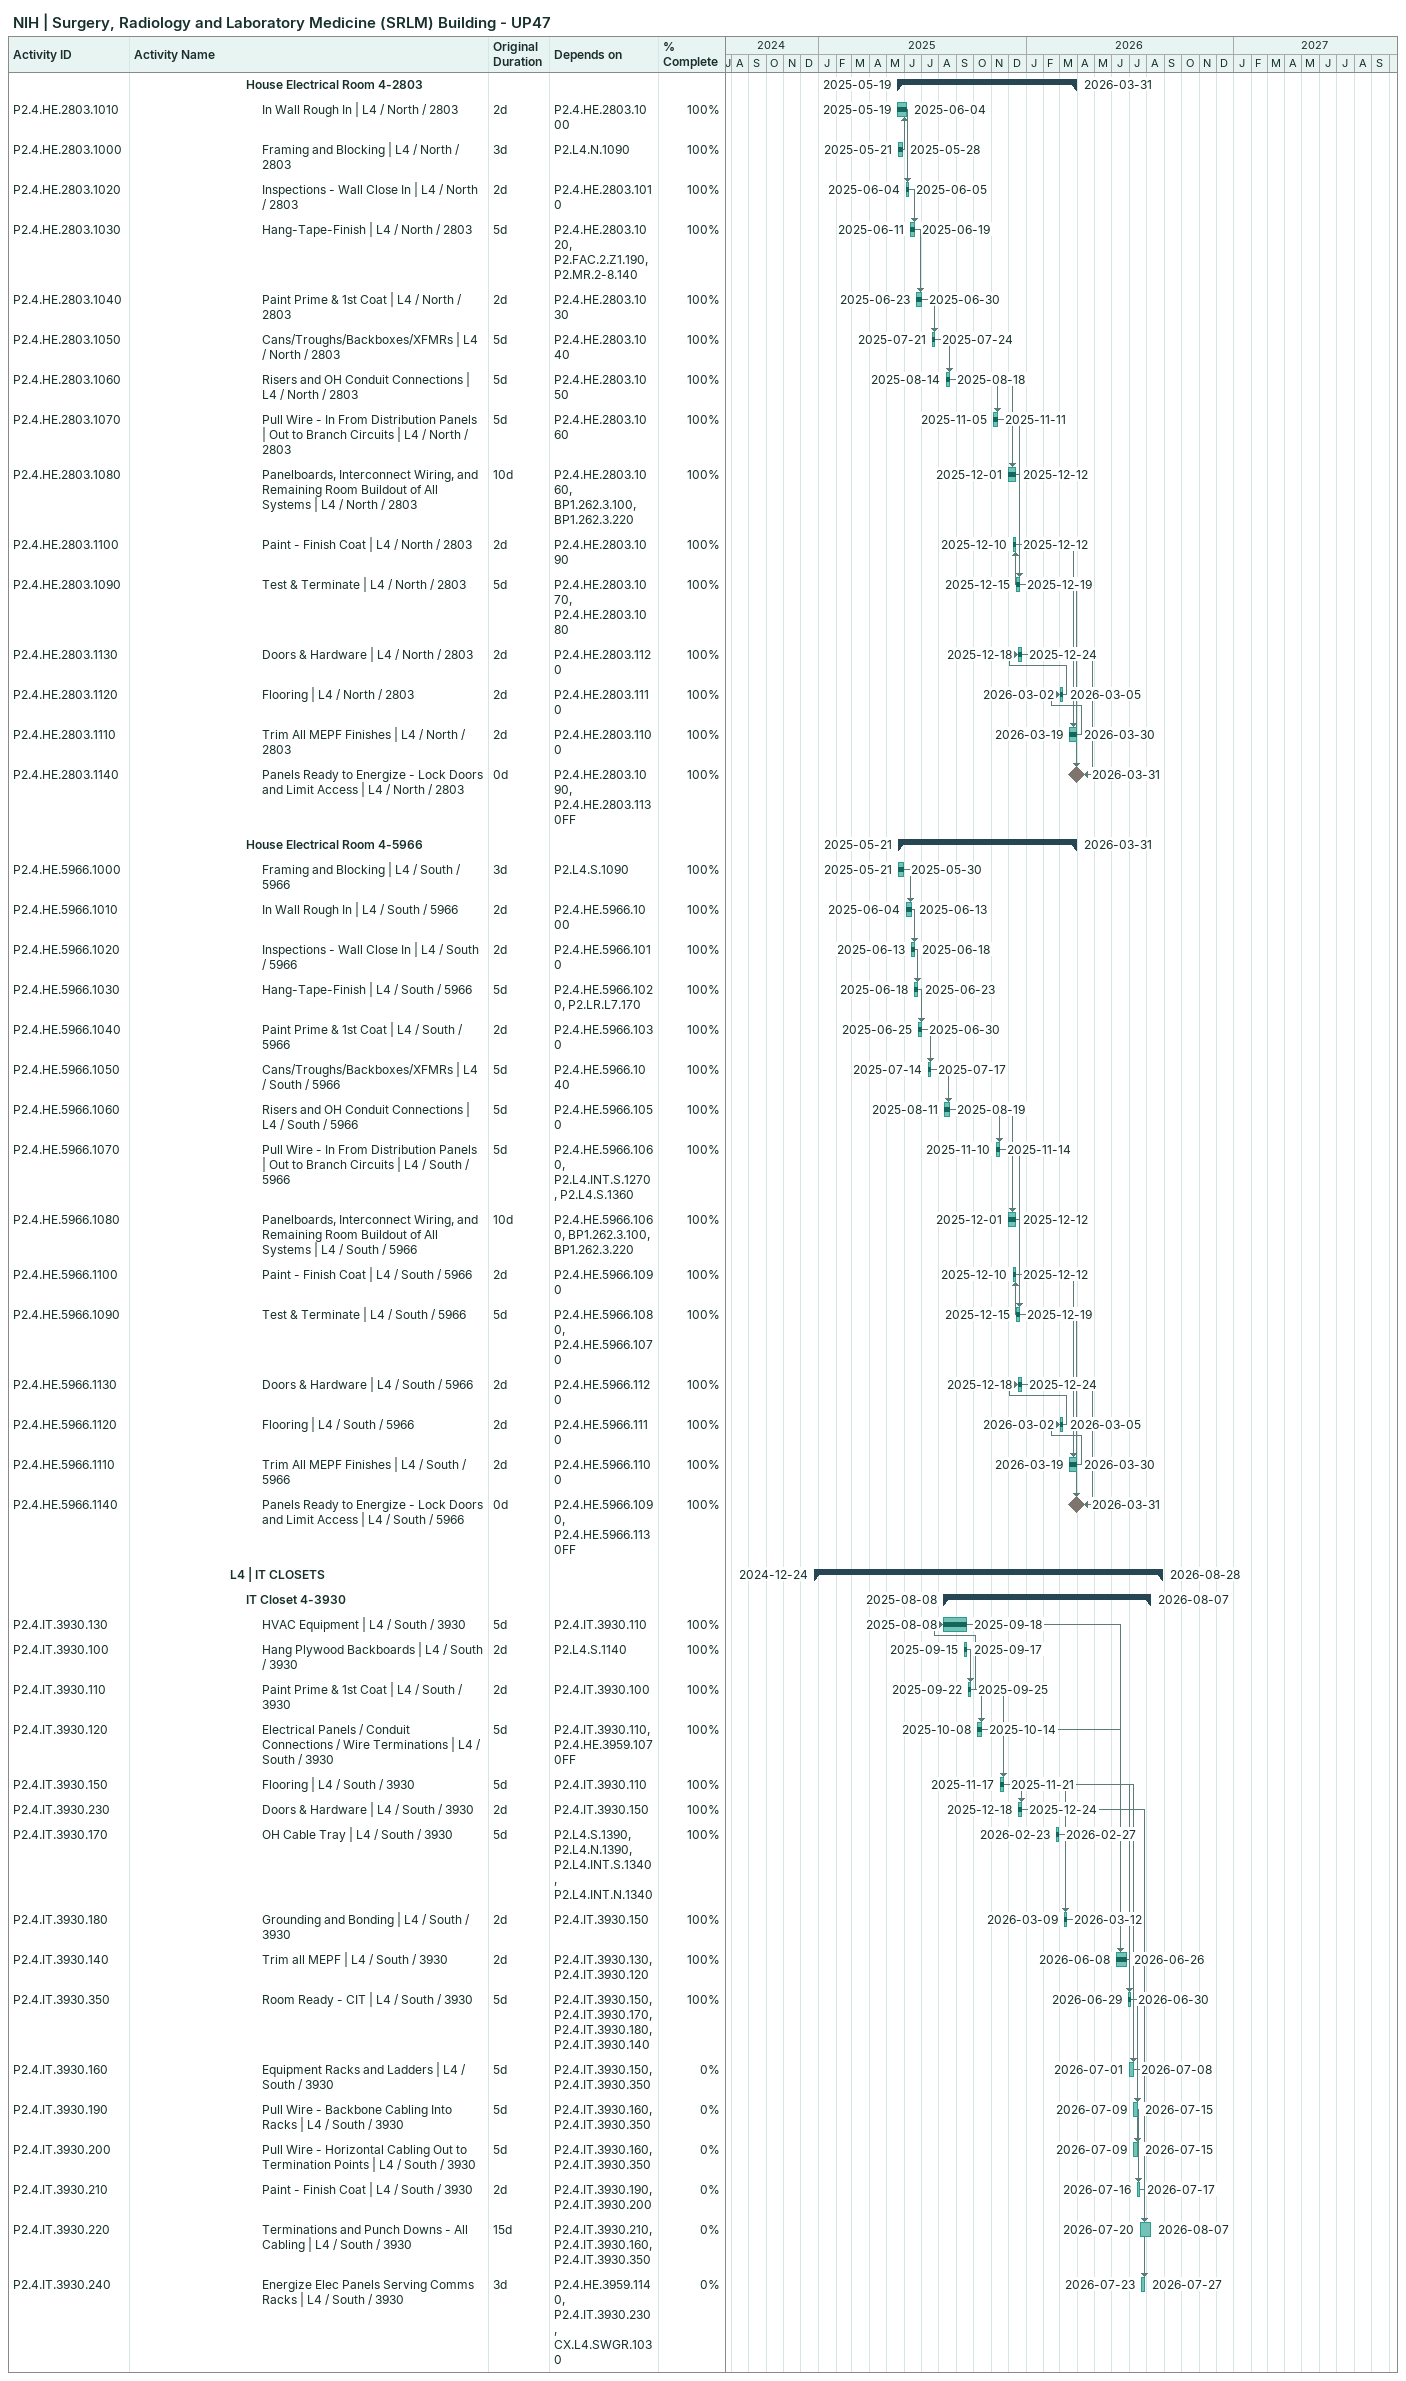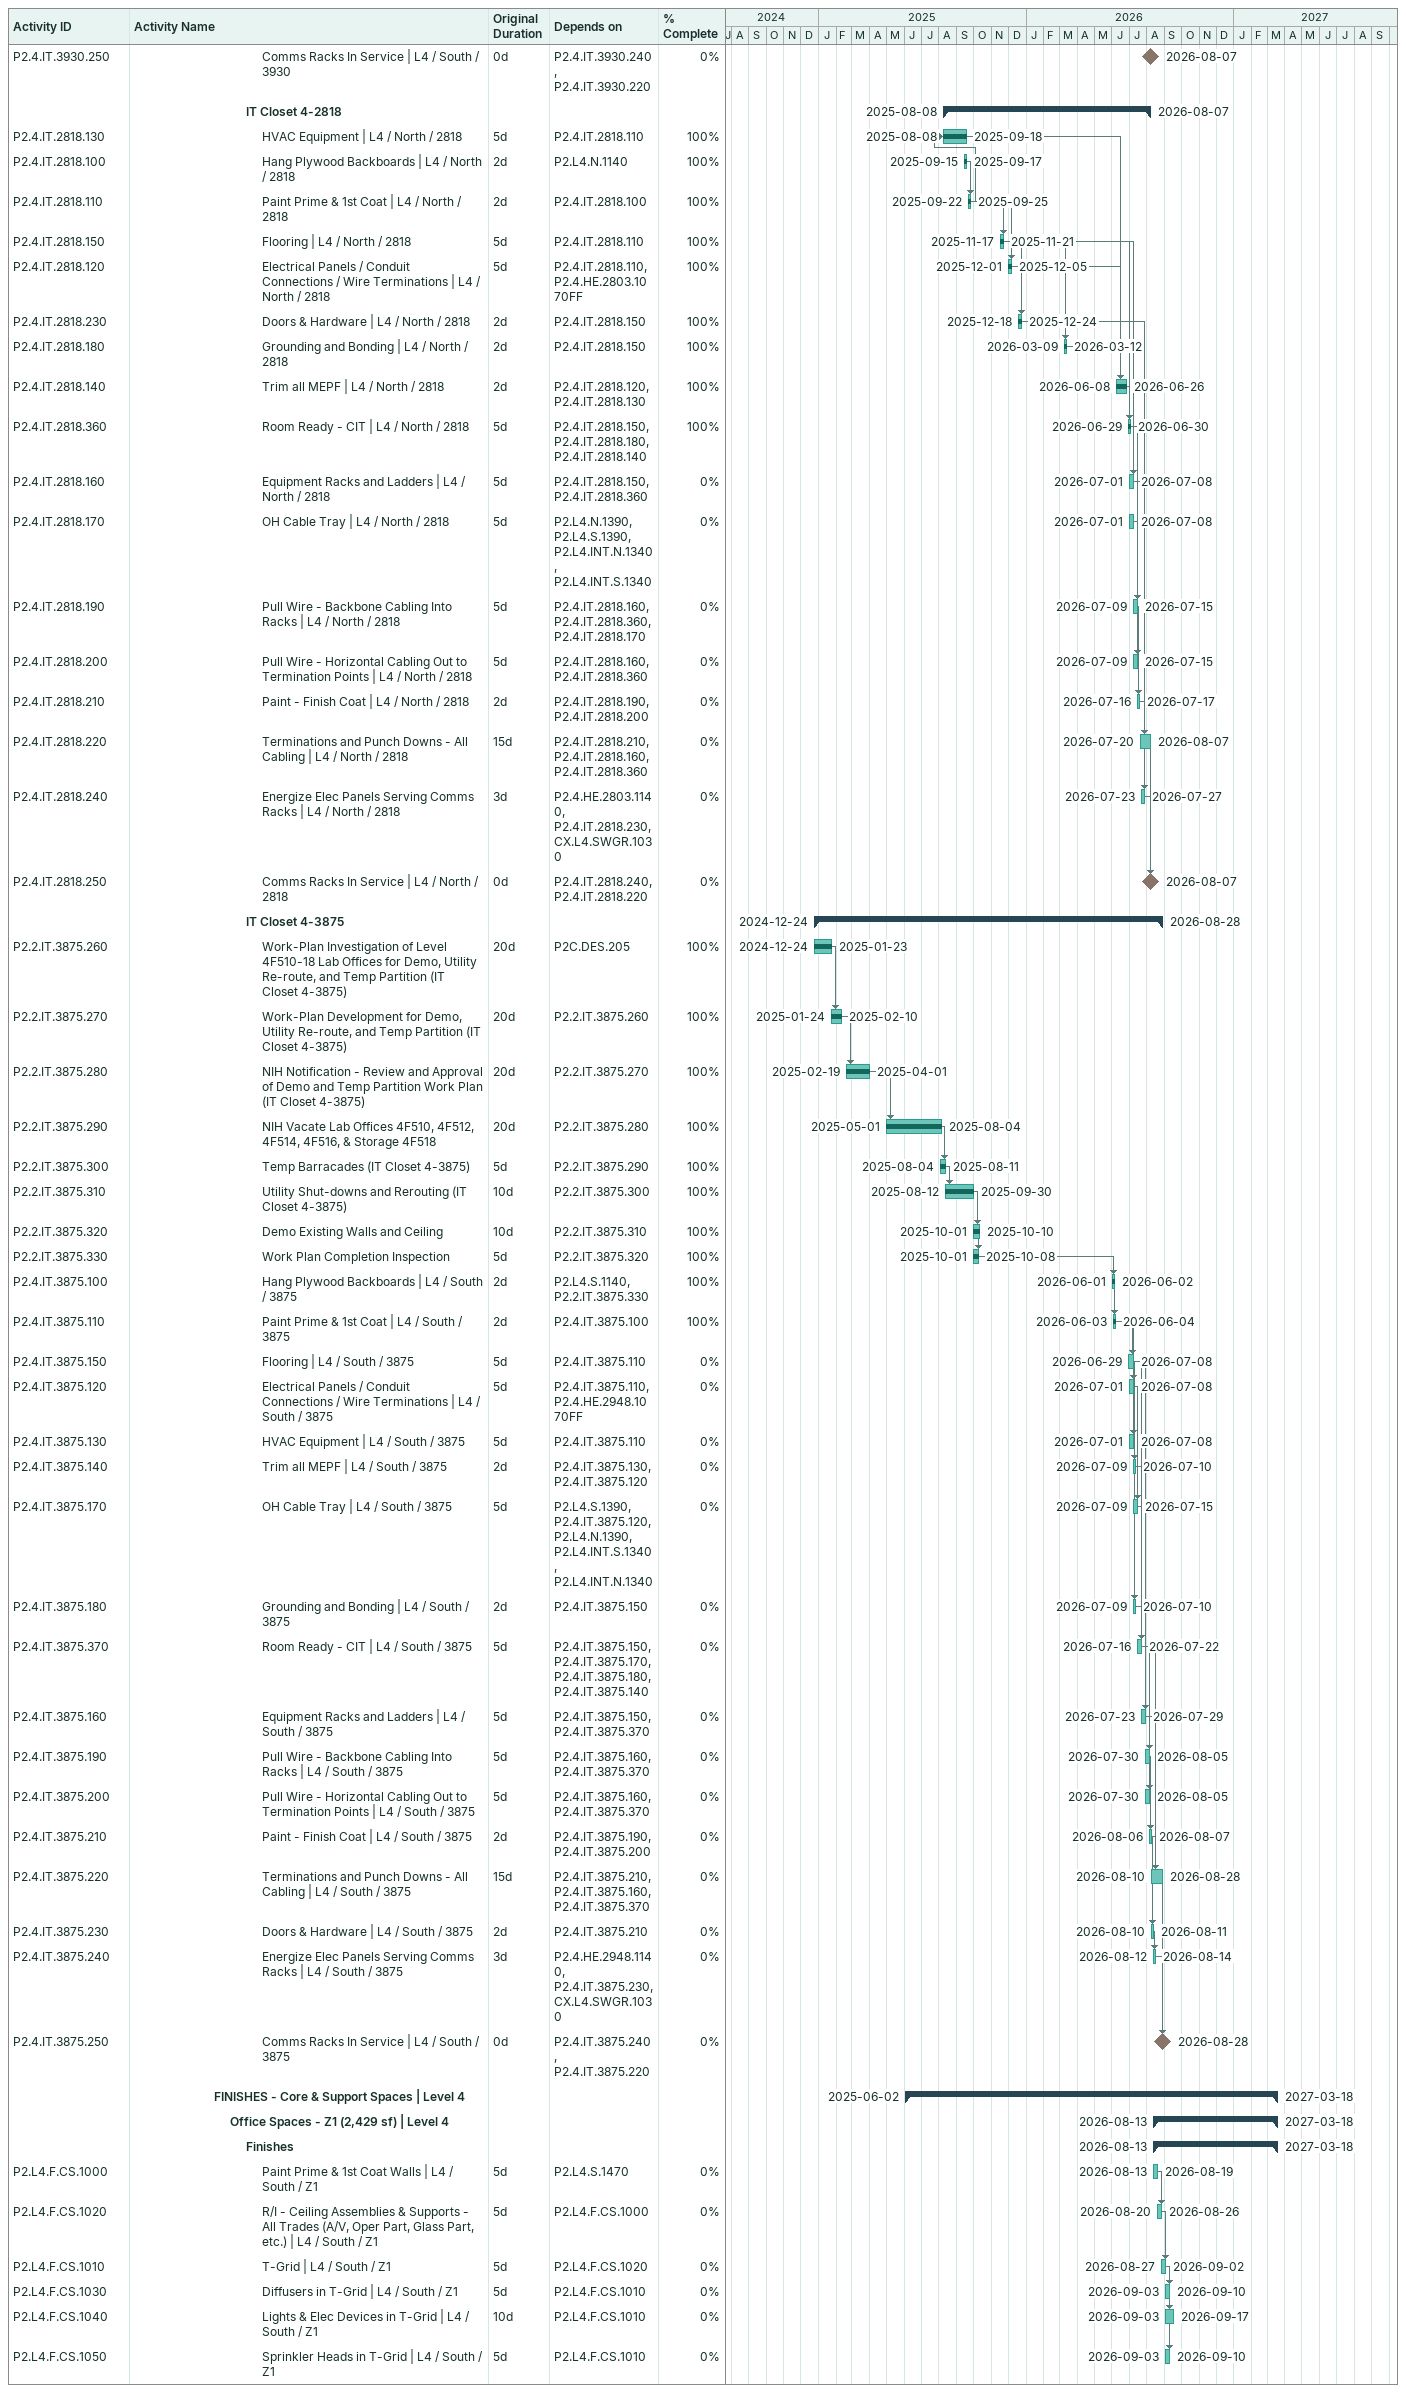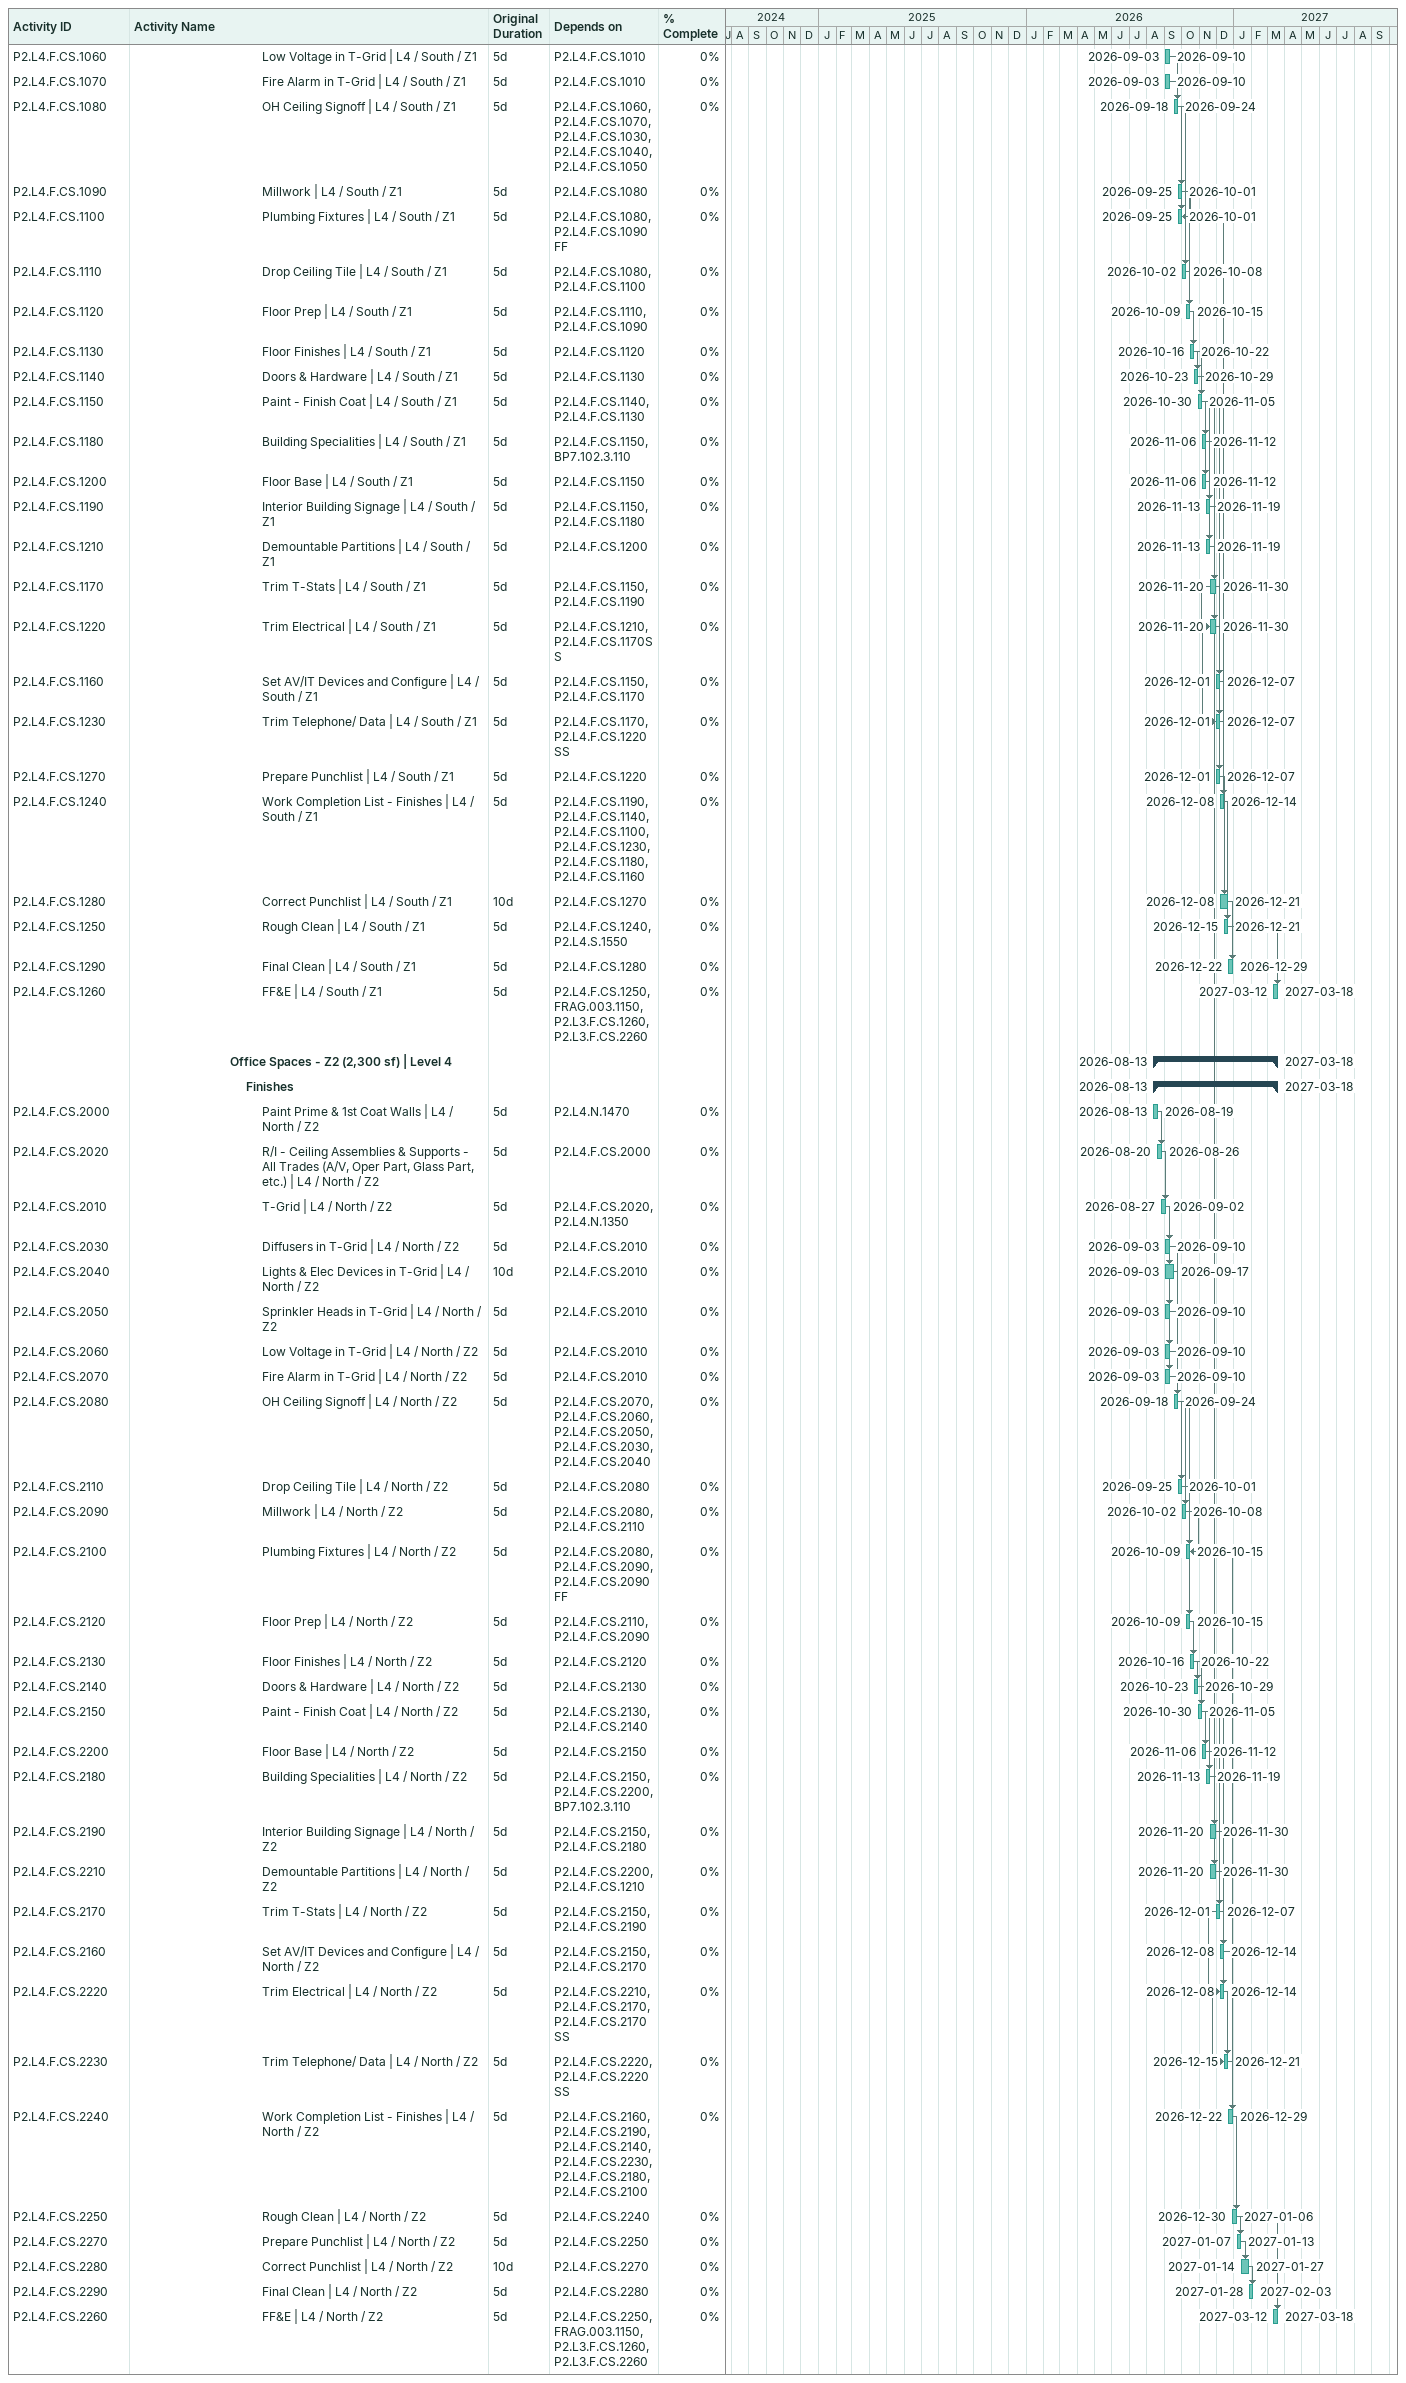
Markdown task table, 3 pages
NIH | Surgery, Radiology and Laboratory Medicine (SRLM) Building - UP47

| ID | Level | Task | Original duration | Start | Finish | Predecessors | % complete |
|---|---|---|---|---|---|---|---|
|  | 8 | **House Electrical Room 4-2803** |  | 2025-05-19 | 2026-03-31 |  |  |
| P2.4.HE.2803.1010 | 9 | In Wall Rough In \| L4 / North / 2803 | 2d | 2025-05-19 | 2025-06-04 | P2.4.HE.2803.1000 | 100 |
| P2.4.HE.2803.1000 | 9 | Framing and Blocking \| L4 / North / 2803 | 3d | 2025-05-21 | 2025-05-28 | P2.L4.N.1090 | 100 |
| P2.4.HE.2803.1020 | 9 | Inspections - Wall Close In \| L4 / North / 2803 | 2d | 2025-06-04 | 2025-06-05 | P2.4.HE.2803.1010 | 100 |
| P2.4.HE.2803.1030 | 9 | Hang-Tape-Finish \| L4 / North / 2803 | 5d | 2025-06-11 | 2025-06-19 | P2.4.HE.2803.1020, P2.FAC.2.Z1.190, P2.MR.2-8.140 | 100 |
| P2.4.HE.2803.1040 | 9 | Paint Prime & 1st Coat \| L4 / North / 2803 | 2d | 2025-06-23 | 2025-06-30 | P2.4.HE.2803.1030 | 100 |
| P2.4.HE.2803.1050 | 9 | Cans/Troughs/Backboxes/XFMRs \| L4 / North / 2803 | 5d | 2025-07-21 | 2025-07-24 | P2.4.HE.2803.1040 | 100 |
| P2.4.HE.2803.1060 | 9 | Risers and OH Conduit Connections \| L4 / North / 2803 | 5d | 2025-08-14 | 2025-08-18 | P2.4.HE.2803.1050 | 100 |
| P2.4.HE.2803.1070 | 9 | Pull Wire - In From Distribution Panels \| Out to Branch Circuits \| L4 / North / 2803 | 5d | 2025-11-05 | 2025-11-11 | P2.4.HE.2803.1060 | 100 |
| P2.4.HE.2803.1080 | 9 | Panelboards, Interconnect Wiring, and Remaining Room Buildout of All Systems \| L4 / North / 2803 | 10d | 2025-12-01 | 2025-12-12 | P2.4.HE.2803.1060, BP1.262.3.100, BP1.262.3.220 | 100 |
| P2.4.HE.2803.1100 | 9 | Paint - Finish Coat \| L4 / North / 2803 | 2d | 2025-12-10 | 2025-12-12 | P2.4.HE.2803.1090 | 100 |
| P2.4.HE.2803.1090 | 9 | Test & Terminate \| L4 / North / 2803 | 5d | 2025-12-15 | 2025-12-19 | P2.4.HE.2803.1070, P2.4.HE.2803.1080 | 100 |
| P2.4.HE.2803.1130 | 9 | Doors & Hardware \| L4 / North / 2803 | 2d | 2025-12-18 | 2025-12-24 | P2.4.HE.2803.1120 | 100 |
| P2.4.HE.2803.1120 | 9 | Flooring \| L4 / North / 2803 | 2d | 2026-03-02 | 2026-03-05 | P2.4.HE.2803.1110 | 100 |
| P2.4.HE.2803.1110 | 9 | Trim All MEPF Finishes \| L4 / North / 2803 | 2d | 2026-03-19 | 2026-03-30 | P2.4.HE.2803.1100 | 100 |
| P2.4.HE.2803.1140 | 9 | Panels Ready to Energize - Lock Doors and Limit Access \| L4 / North / 2803 | 0d | 2026-03-31 | 2026-03-31 | P2.4.HE.2803.1090, P2.4.HE.2803.1130FF | 100 |
|  | 8 | **House Electrical Room 4-5966** |  | 2025-05-21 | 2026-03-31 |  |  |
| P2.4.HE.5966.1000 | 9 | Framing and Blocking \| L4 / South / 5966 | 3d | 2025-05-21 | 2025-05-30 | P2.L4.S.1090 | 100 |
| P2.4.HE.5966.1010 | 9 | In Wall Rough In \| L4 / South / 5966 | 2d | 2025-06-04 | 2025-06-13 | P2.4.HE.5966.1000 | 100 |
| P2.4.HE.5966.1020 | 9 | Inspections - Wall Close In \| L4 / South / 5966 | 2d | 2025-06-13 | 2025-06-18 | P2.4.HE.5966.1010 | 100 |
| P2.4.HE.5966.1030 | 9 | Hang-Tape-Finish \| L4 / South / 5966 | 5d | 2025-06-18 | 2025-06-23 | P2.4.HE.5966.1020, P2.LR.L7.170 | 100 |
| P2.4.HE.5966.1040 | 9 | Paint Prime & 1st Coat \| L4 / South / 5966 | 2d | 2025-06-25 | 2025-06-30 | P2.4.HE.5966.1030 | 100 |
| P2.4.HE.5966.1050 | 9 | Cans/Troughs/Backboxes/XFMRs \| L4 / South / 5966 | 5d | 2025-07-14 | 2025-07-17 | P2.4.HE.5966.1040 | 100 |
| P2.4.HE.5966.1060 | 9 | Risers and OH Conduit Connections \| L4 / South / 5966 | 5d | 2025-08-11 | 2025-08-19 | P2.4.HE.5966.1050 | 100 |
| P2.4.HE.5966.1070 | 9 | Pull Wire - In From Distribution Panels \| Out to Branch Circuits \| L4 / South / 5966 | 5d | 2025-11-10 | 2025-11-14 | P2.4.HE.5966.1060, P2.L4.INT.S.1270, P2.L4.S.1360 | 100 |
| P2.4.HE.5966.1080 | 9 | Panelboards, Interconnect Wiring, and Remaining Room Buildout of All Systems \| L4 / South / 5966 | 10d | 2025-12-01 | 2025-12-12 | P2.4.HE.5966.1060, BP1.262.3.100, BP1.262.3.220 | 100 |
| P2.4.HE.5966.1100 | 9 | Paint - Finish Coat \| L4 / South / 5966 | 2d | 2025-12-10 | 2025-12-12 | P2.4.HE.5966.1090 | 100 |
| P2.4.HE.5966.1090 | 9 | Test & Terminate \| L4 / South / 5966 | 5d | 2025-12-15 | 2025-12-19 | P2.4.HE.5966.1080, P2.4.HE.5966.1070 | 100 |
| P2.4.HE.5966.1130 | 9 | Doors & Hardware \| L4 / South / 5966 | 2d | 2025-12-18 | 2025-12-24 | P2.4.HE.5966.1120 | 100 |
| P2.4.HE.5966.1120 | 9 | Flooring \| L4 / South / 5966 | 2d | 2026-03-02 | 2026-03-05 | P2.4.HE.5966.1110 | 100 |
| P2.4.HE.5966.1110 | 9 | Trim All MEPF Finishes \| L4 / South / 5966 | 2d | 2026-03-19 | 2026-03-30 | P2.4.HE.5966.1100 | 100 |
| P2.4.HE.5966.1140 | 9 | Panels Ready to Energize - Lock Doors and Limit Access \| L4 / South / 5966 | 0d | 2026-03-31 | 2026-03-31 | P2.4.HE.5966.1090, P2.4.HE.5966.1130FF | 100 |
|  | 7 | **L4 \| IT CLOSETS** |  | 2024-12-24 | 2026-08-28 |  |  |
|  | 8 | **IT Closet 4-3930** |  | 2025-08-08 | 2026-08-07 |  |  |
| P2.4.IT.3930.130 | 9 | HVAC Equipment \| L4 / South / 3930 | 5d | 2025-08-08 | 2025-09-18 | P2.4.IT.3930.110 | 100 |
| P2.4.IT.3930.100 | 9 | Hang Plywood Backboards \| L4 / South / 3930 | 2d | 2025-09-15 | 2025-09-17 | P2.L4.S.1140 | 100 |
| P2.4.IT.3930.110 | 9 | Paint Prime & 1st Coat \| L4 / South / 3930 | 2d | 2025-09-22 | 2025-09-25 | P2.4.IT.3930.100 | 100 |
| P2.4.IT.3930.120 | 9 | Electrical Panels / Conduit Connections / Wire Terminations \| L4 / South / 3930 | 5d | 2025-10-08 | 2025-10-14 | P2.4.IT.3930.110, P2.4.HE.3959.1070FF | 100 |
| P2.4.IT.3930.150 | 9 | Flooring \| L4 / South / 3930 | 5d | 2025-11-17 | 2025-11-21 | P2.4.IT.3930.110 | 100 |
| P2.4.IT.3930.230 | 9 | Doors & Hardware \| L4 / South / 3930 | 2d | 2025-12-18 | 2025-12-24 | P2.4.IT.3930.150 | 100 |
| P2.4.IT.3930.170 | 9 | OH Cable Tray \| L4 / South / 3930 | 5d | 2026-02-23 | 2026-02-27 | P2.L4.S.1390, P2.L4.N.1390, P2.L4.INT.S.1340, P2.L4.INT.N.1340 | 100 |
| P2.4.IT.3930.180 | 9 | Grounding and Bonding \| L4 / South / 3930 | 2d | 2026-03-09 | 2026-03-12 | P2.4.IT.3930.150 | 100 |
| P2.4.IT.3930.140 | 9 | Trim all MEPF \| L4 / South / 3930 | 2d | 2026-06-08 | 2026-06-26 | P2.4.IT.3930.130, P2.4.IT.3930.120 | 100 |
| P2.4.IT.3930.350 | 9 | Room Ready - CIT \| L4 / South / 3930 | 5d | 2026-06-29 | 2026-06-30 | P2.4.IT.3930.150, P2.4.IT.3930.170, P2.4.IT.3930.180, P2.4.IT.3930.140 | 100 |
| P2.4.IT.3930.160 | 9 | Equipment Racks and Ladders \| L4 / South / 3930 | 5d | 2026-07-01 | 2026-07-08 | P2.4.IT.3930.150, P2.4.IT.3930.350 | 0 |
| P2.4.IT.3930.190 | 9 | Pull Wire - Backbone Cabling Into Racks \| L4 / South / 3930 | 5d | 2026-07-09 | 2026-07-15 | P2.4.IT.3930.160, P2.4.IT.3930.350 | 0 |
| P2.4.IT.3930.200 | 9 | Pull Wire - Horizontal Cabling Out to Termination Points \| L4 / South / 3930 | 5d | 2026-07-09 | 2026-07-15 | P2.4.IT.3930.160, P2.4.IT.3930.350 | 0 |
| P2.4.IT.3930.210 | 9 | Paint - Finish Coat \| L4 / South / 3930 | 2d | 2026-07-16 | 2026-07-17 | P2.4.IT.3930.190, P2.4.IT.3930.200 | 0 |
| P2.4.IT.3930.220 | 9 | Terminations and Punch Downs - All Cabling \| L4 / South / 3930 | 15d | 2026-07-20 | 2026-08-07 | P2.4.IT.3930.210, P2.4.IT.3930.160, P2.4.IT.3930.350 | 0 |
| P2.4.IT.3930.240 | 9 | Energize Elec Panels Serving Comms Racks \| L4 / South / 3930 | 3d | 2026-07-23 | 2026-07-27 | P2.4.HE.3959.1140, P2.4.IT.3930.230, CX.L4.SWGR.1030 | 0 |
| P2.4.IT.3930.250 | 9 | Comms Racks In Service \| L4 / South / 3930 | 0d | 2026-08-07 | 2026-08-07 | P2.4.IT.3930.240, P2.4.IT.3930.220 | 0 |
|  | 8 | **IT Closet 4-2818** |  | 2025-08-08 | 2026-08-07 |  |  |
| P2.4.IT.2818.130 | 9 | HVAC Equipment \| L4 / North / 2818 | 5d | 2025-08-08 | 2025-09-18 | P2.4.IT.2818.110 | 100 |
| P2.4.IT.2818.100 | 9 | Hang Plywood Backboards \| L4 / North / 2818 | 2d | 2025-09-15 | 2025-09-17 | P2.L4.N.1140 | 100 |
| P2.4.IT.2818.110 | 9 | Paint Prime & 1st Coat \| L4 / North / 2818 | 2d | 2025-09-22 | 2025-09-25 | P2.4.IT.2818.100 | 100 |
| P2.4.IT.2818.150 | 9 | Flooring \| L4 / North / 2818 | 5d | 2025-11-17 | 2025-11-21 | P2.4.IT.2818.110 | 100 |
| P2.4.IT.2818.120 | 9 | Electrical Panels / Conduit Connections / Wire Terminations \| L4 / North / 2818 | 5d | 2025-12-01 | 2025-12-05 | P2.4.IT.2818.110, P2.4.HE.2803.1070FF | 100 |
| P2.4.IT.2818.230 | 9 | Doors & Hardware \| L4 / North / 2818 | 2d | 2025-12-18 | 2025-12-24 | P2.4.IT.2818.150 | 100 |
| P2.4.IT.2818.180 | 9 | Grounding and Bonding \| L4 / North / 2818 | 2d | 2026-03-09 | 2026-03-12 | P2.4.IT.2818.150 | 100 |
| P2.4.IT.2818.140 | 9 | Trim all MEPF \| L4 / North / 2818 | 2d | 2026-06-08 | 2026-06-26 | P2.4.IT.2818.120, P2.4.IT.2818.130 | 100 |
| P2.4.IT.2818.360 | 9 | Room Ready - CIT \| L4 / North / 2818 | 5d | 2026-06-29 | 2026-06-30 | P2.4.IT.2818.150, P2.4.IT.2818.180, P2.4.IT.2818.140 | 100 |
| P2.4.IT.2818.160 | 9 | Equipment Racks and Ladders \| L4 / North / 2818 | 5d | 2026-07-01 | 2026-07-08 | P2.4.IT.2818.150, P2.4.IT.2818.360 | 0 |
| P2.4.IT.2818.170 | 9 | OH Cable Tray \| L4 / North / 2818 | 5d | 2026-07-01 | 2026-07-08 | P2.L4.N.1390, P2.L4.S.1390, P2.L4.INT.N.1340, P2.L4.INT.S.1340 | 0 |
| P2.4.IT.2818.190 | 9 | Pull Wire - Backbone Cabling Into Racks \| L4 / North / 2818 | 5d | 2026-07-09 | 2026-07-15 | P2.4.IT.2818.160, P2.4.IT.2818.360, P2.4.IT.2818.170 | 0 |
| P2.4.IT.2818.200 | 9 | Pull Wire - Horizontal Cabling Out to Termination Points \| L4 / North / 2818 | 5d | 2026-07-09 | 2026-07-15 | P2.4.IT.2818.160, P2.4.IT.2818.360 | 0 |
| P2.4.IT.2818.210 | 9 | Paint - Finish Coat \| L4 / North / 2818 | 2d | 2026-07-16 | 2026-07-17 | P2.4.IT.2818.190, P2.4.IT.2818.200 | 0 |
| P2.4.IT.2818.220 | 9 | Terminations and Punch Downs - All Cabling \| L4 / North / 2818 | 15d | 2026-07-20 | 2026-08-07 | P2.4.IT.2818.210, P2.4.IT.2818.160, P2.4.IT.2818.360 | 0 |
| P2.4.IT.2818.240 | 9 | Energize Elec Panels Serving Comms Racks \| L4 / North / 2818 | 3d | 2026-07-23 | 2026-07-27 | P2.4.HE.2803.1140, P2.4.IT.2818.230, CX.L4.SWGR.1030 | 0 |
| P2.4.IT.2818.250 | 9 | Comms Racks In Service \| L4 / North / 2818 | 0d | 2026-08-07 | 2026-08-07 | P2.4.IT.2818.240, P2.4.IT.2818.220 | 0 |
|  | 8 | **IT Closet 4-3875** |  | 2024-12-24 | 2026-08-28 |  |  |
| P2.2.IT.3875.260 | 9 | Work-Plan Investigation of Level 4F510-18 Lab Offices for Demo, Utility Re-route, and Temp Partition (IT Closet 4-3875) | 20d | 2024-12-24 | 2025-01-23 | P2C.DES.205 | 100 |
| P2.2.IT.3875.270 | 9 | Work-Plan Development for Demo, Utility Re-route, and Temp Partition (IT Closet 4-3875) | 20d | 2025-01-24 | 2025-02-10 | P2.2.IT.3875.260 | 100 |
| P2.2.IT.3875.280 | 9 | NIH Notification - Review and Approval of Demo and Temp Partition Work Plan (IT Closet 4-3875) | 20d | 2025-02-19 | 2025-04-01 | P2.2.IT.3875.270 | 100 |
| P2.2.IT.3875.290 | 9 | NIH Vacate Lab Offices 4F510, 4F512, 4F514, 4F516, & Storage 4F518 | 20d | 2025-05-01 | 2025-08-04 | P2.2.IT.3875.280 | 100 |
| P2.2.IT.3875.300 | 9 | Temp Barracades (IT Closet 4-3875) | 5d | 2025-08-04 | 2025-08-11 | P2.2.IT.3875.290 | 100 |
| P2.2.IT.3875.310 | 9 | Utility Shut-downs and Rerouting (IT Closet 4-3875) | 10d | 2025-08-12 | 2025-09-30 | P2.2.IT.3875.300 | 100 |
| P2.2.IT.3875.320 | 9 | Demo Existing Walls and Ceiling | 10d | 2025-10-01 | 2025-10-10 | P2.2.IT.3875.310 | 100 |
| P2.2.IT.3875.330 | 9 | Work Plan Completion Inspection | 5d | 2025-10-01 | 2025-10-08 | P2.2.IT.3875.320 | 100 |
| P2.4.IT.3875.100 | 9 | Hang Plywood Backboards \| L4 / South / 3875 | 2d | 2026-06-01 | 2026-06-02 | P2.L4.S.1140, P2.2.IT.3875.330 | 100 |
| P2.4.IT.3875.110 | 9 | Paint Prime & 1st Coat \| L4 / South / 3875 | 2d | 2026-06-03 | 2026-06-04 | P2.4.IT.3875.100 | 100 |
| P2.4.IT.3875.150 | 9 | Flooring \| L4 / South / 3875 | 5d | 2026-06-29 | 2026-07-08 | P2.4.IT.3875.110 | 0 |
| P2.4.IT.3875.120 | 9 | Electrical Panels / Conduit Connections / Wire Terminations \| L4 / South / 3875 | 5d | 2026-07-01 | 2026-07-08 | P2.4.IT.3875.110, P2.4.HE.2948.1070FF | 0 |
| P2.4.IT.3875.130 | 9 | HVAC Equipment \| L4 / South / 3875 | 5d | 2026-07-01 | 2026-07-08 | P2.4.IT.3875.110 | 0 |
| P2.4.IT.3875.140 | 9 | Trim all MEPF \| L4 / South / 3875 | 2d | 2026-07-09 | 2026-07-10 | P2.4.IT.3875.130, P2.4.IT.3875.120 | 0 |
| P2.4.IT.3875.170 | 9 | OH Cable Tray \| L4 / South / 3875 | 5d | 2026-07-09 | 2026-07-15 | P2.L4.S.1390, P2.4.IT.3875.120, P2.L4.N.1390, P2.L4.INT.S.1340, P2.L4.INT.N.1340 | 0 |
| P2.4.IT.3875.180 | 9 | Grounding and Bonding \| L4 / South / 3875 | 2d | 2026-07-09 | 2026-07-10 | P2.4.IT.3875.150 | 0 |
| P2.4.IT.3875.370 | 9 | Room Ready - CIT \| L4 / South / 3875 | 5d | 2026-07-16 | 2026-07-22 | P2.4.IT.3875.150, P2.4.IT.3875.170, P2.4.IT.3875.180, P2.4.IT.3875.140 | 0 |
| P2.4.IT.3875.160 | 9 | Equipment Racks and Ladders \| L4 / South / 3875 | 5d | 2026-07-23 | 2026-07-29 | P2.4.IT.3875.150, P2.4.IT.3875.370 | 0 |
| P2.4.IT.3875.190 | 9 | Pull Wire - Backbone Cabling Into Racks \| L4 / South / 3875 | 5d | 2026-07-30 | 2026-08-05 | P2.4.IT.3875.160, P2.4.IT.3875.370 | 0 |
| P2.4.IT.3875.200 | 9 | Pull Wire - Horizontal Cabling Out to Termination Points \| L4 / South / 3875 | 5d | 2026-07-30 | 2026-08-05 | P2.4.IT.3875.160, P2.4.IT.3875.370 | 0 |
| P2.4.IT.3875.210 | 9 | Paint - Finish Coat \| L4 / South / 3875 | 2d | 2026-08-06 | 2026-08-07 | P2.4.IT.3875.190, P2.4.IT.3875.200 | 0 |
| P2.4.IT.3875.220 | 9 | Terminations and Punch Downs - All Cabling \| L4 / South / 3875 | 15d | 2026-08-10 | 2026-08-28 | P2.4.IT.3875.210, P2.4.IT.3875.160, P2.4.IT.3875.370 | 0 |
| P2.4.IT.3875.230 | 9 | Doors & Hardware \| L4 / South / 3875 | 2d | 2026-08-10 | 2026-08-11 | P2.4.IT.3875.210 | 0 |
| P2.4.IT.3875.240 | 9 | Energize Elec Panels Serving Comms Racks \| L4 / South / 3875 | 3d | 2026-08-12 | 2026-08-14 | P2.4.HE.2948.1140, P2.4.IT.3875.230, CX.L4.SWGR.1030 | 0 |
| P2.4.IT.3875.250 | 9 | Comms Racks In Service \| L4 / South / 3875 | 0d | 2026-08-28 | 2026-08-28 | P2.4.IT.3875.240, P2.4.IT.3875.220 | 0 |
|  | 6 | **FINISHES - Core & Support Spaces \| Level 4** |  | 2025-06-02 | 2027-03-18 |  |  |
|  | 7 | **Office Spaces - Z1 (2,429 sf) \| Level 4** |  | 2026-08-13 | 2027-03-18 |  |  |
|  | 8 | **Finishes** |  | 2026-08-13 | 2027-03-18 |  |  |
| P2.L4.F.CS.1000 | 9 | Paint Prime & 1st Coat Walls \| L4 / South / Z1 | 5d | 2026-08-13 | 2026-08-19 | P2.L4.S.1470 | 0 |
| P2.L4.F.CS.1020 | 9 | R/I - Ceiling Assemblies & Supports - All Trades (A/V, Oper Part, Glass Part, etc.) \| L4 / South / Z1 | 5d | 2026-08-20 | 2026-08-26 | P2.L4.F.CS.1000 | 0 |
| P2.L4.F.CS.1010 | 9 | T-Grid \| L4 / South / Z1 | 5d | 2026-08-27 | 2026-09-02 | P2.L4.F.CS.1020 | 0 |
| P2.L4.F.CS.1030 | 9 | Diffusers in T-Grid \| L4 / South / Z1 | 5d | 2026-09-03 | 2026-09-10 | P2.L4.F.CS.1010 | 0 |
| P2.L4.F.CS.1040 | 9 | Lights & Elec Devices in T-Grid \| L4 / South / Z1 | 10d | 2026-09-03 | 2026-09-17 | P2.L4.F.CS.1010 | 0 |
| P2.L4.F.CS.1050 | 9 | Sprinkler Heads in T-Grid \| L4 / South / Z1 | 5d | 2026-09-03 | 2026-09-10 | P2.L4.F.CS.1010 | 0 |
| P2.L4.F.CS.1060 | 9 | Low Voltage in T-Grid \| L4 / South / Z1 | 5d | 2026-09-03 | 2026-09-10 | P2.L4.F.CS.1010 | 0 |
| P2.L4.F.CS.1070 | 9 | Fire Alarm in T-Grid \| L4 / South / Z1 | 5d | 2026-09-03 | 2026-09-10 | P2.L4.F.CS.1010 | 0 |
| P2.L4.F.CS.1080 | 9 | OH Ceiling Signoff \| L4 / South / Z1 | 5d | 2026-09-18 | 2026-09-24 | P2.L4.F.CS.1060, P2.L4.F.CS.1070, P2.L4.F.CS.1030, P2.L4.F.CS.1040, P2.L4.F.CS.1050 | 0 |
| P2.L4.F.CS.1090 | 9 | Millwork \| L4 / South / Z1 | 5d | 2026-09-25 | 2026-10-01 | P2.L4.F.CS.1080 | 0 |
| P2.L4.F.CS.1100 | 9 | Plumbing Fixtures \| L4 / South / Z1 | 5d | 2026-09-25 | 2026-10-01 | P2.L4.F.CS.1080, P2.L4.F.CS.1090FF | 0 |
| P2.L4.F.CS.1110 | 9 | Drop Ceiling Tile \| L4 / South / Z1 | 5d | 2026-10-02 | 2026-10-08 | P2.L4.F.CS.1080, P2.L4.F.CS.1100 | 0 |
| P2.L4.F.CS.1120 | 9 | Floor Prep \| L4 / South / Z1 | 5d | 2026-10-09 | 2026-10-15 | P2.L4.F.CS.1110, P2.L4.F.CS.1090 | 0 |
| P2.L4.F.CS.1130 | 9 | Floor Finishes \| L4 / South / Z1 | 5d | 2026-10-16 | 2026-10-22 | P2.L4.F.CS.1120 | 0 |
| P2.L4.F.CS.1140 | 9 | Doors & Hardware \| L4 / South / Z1 | 5d | 2026-10-23 | 2026-10-29 | P2.L4.F.CS.1130 | 0 |
| P2.L4.F.CS.1150 | 9 | Paint - Finish Coat \| L4 / South / Z1 | 5d | 2026-10-30 | 2026-11-05 | P2.L4.F.CS.1140, P2.L4.F.CS.1130 | 0 |
| P2.L4.F.CS.1180 | 9 | Building Specialities \| L4 / South / Z1 | 5d | 2026-11-06 | 2026-11-12 | P2.L4.F.CS.1150, BP7.102.3.110 | 0 |
| P2.L4.F.CS.1200 | 9 | Floor Base \| L4 / South / Z1 | 5d | 2026-11-06 | 2026-11-12 | P2.L4.F.CS.1150 | 0 |
| P2.L4.F.CS.1190 | 9 | Interior Building Signage \| L4 / South / Z1 | 5d | 2026-11-13 | 2026-11-19 | P2.L4.F.CS.1150, P2.L4.F.CS.1180 | 0 |
| P2.L4.F.CS.1210 | 9 | Demountable Partitions \| L4 / South / Z1 | 5d | 2026-11-13 | 2026-11-19 | P2.L4.F.CS.1200 | 0 |
| P2.L4.F.CS.1170 | 9 | Trim T-Stats \| L4 / South / Z1 | 5d | 2026-11-20 | 2026-11-30 | P2.L4.F.CS.1150, P2.L4.F.CS.1190 | 0 |
| P2.L4.F.CS.1220 | 9 | Trim Electrical \| L4 / South / Z1 | 5d | 2026-11-20 | 2026-11-30 | P2.L4.F.CS.1210, P2.L4.F.CS.1170SS | 0 |
| P2.L4.F.CS.1160 | 9 | Set AV/IT Devices and Configure \| L4 / South / Z1 | 5d | 2026-12-01 | 2026-12-07 | P2.L4.F.CS.1150, P2.L4.F.CS.1170 | 0 |
| P2.L4.F.CS.1230 | 9 | Trim Telephone/ Data \| L4 / South / Z1 | 5d | 2026-12-01 | 2026-12-07 | P2.L4.F.CS.1170, P2.L4.F.CS.1220SS | 0 |
| P2.L4.F.CS.1270 | 9 | Prepare Punchlist \| L4 / South / Z1 | 5d | 2026-12-01 | 2026-12-07 | P2.L4.F.CS.1220 | 0 |
| P2.L4.F.CS.1240 | 9 | Work Completion List - Finishes \| L4 / South / Z1 | 5d | 2026-12-08 | 2026-12-14 | P2.L4.F.CS.1190, P2.L4.F.CS.1140, P2.L4.F.CS.1100, P2.L4.F.CS.1230, P2.L4.F.CS.1180, P2.L4.F.CS.1160 | 0 |
| P2.L4.F.CS.1280 | 9 | Correct Punchlist \| L4 / South / Z1 | 10d | 2026-12-08 | 2026-12-21 | P2.L4.F.CS.1270 | 0 |
| P2.L4.F.CS.1250 | 9 | Rough Clean \| L4 / South / Z1 | 5d | 2026-12-15 | 2026-12-21 | P2.L4.F.CS.1240, P2.L4.S.1550 | 0 |
| P2.L4.F.CS.1290 | 9 | Final Clean \| L4 / South / Z1 | 5d | 2026-12-22 | 2026-12-29 | P2.L4.F.CS.1280 | 0 |
| P2.L4.F.CS.1260 | 9 | FF&E \| L4 / South / Z1 | 5d | 2027-03-12 | 2027-03-18 | P2.L4.F.CS.1250, FRAG.003.1150, P2.L3.F.CS.1260, P2.L3.F.CS.2260 | 0 |
|  | 7 | **Office Spaces - Z2 (2,300 sf) \| Level 4** |  | 2026-08-13 | 2027-03-18 |  |  |
|  | 8 | **Finishes** |  | 2026-08-13 | 2027-03-18 |  |  |
| P2.L4.F.CS.2000 | 9 | Paint Prime & 1st Coat Walls \| L4 / North / Z2 | 5d | 2026-08-13 | 2026-08-19 | P2.L4.N.1470 | 0 |
| P2.L4.F.CS.2020 | 9 | R/I - Ceiling Assemblies & Supports - All Trades (A/V, Oper Part, Glass Part, etc.) \| L4 / North / Z2 | 5d | 2026-08-20 | 2026-08-26 | P2.L4.F.CS.2000 | 0 |
| P2.L4.F.CS.2010 | 9 | T-Grid \| L4 / North / Z2 | 5d | 2026-08-27 | 2026-09-02 | P2.L4.F.CS.2020, P2.L4.N.1350 | 0 |
| P2.L4.F.CS.2030 | 9 | Diffusers in T-Grid \| L4 / North / Z2 | 5d | 2026-09-03 | 2026-09-10 | P2.L4.F.CS.2010 | 0 |
| P2.L4.F.CS.2040 | 9 | Lights & Elec Devices in T-Grid \| L4 / North / Z2 | 10d | 2026-09-03 | 2026-09-17 | P2.L4.F.CS.2010 | 0 |
| P2.L4.F.CS.2050 | 9 | Sprinkler Heads in T-Grid \| L4 / North / Z2 | 5d | 2026-09-03 | 2026-09-10 | P2.L4.F.CS.2010 | 0 |
| P2.L4.F.CS.2060 | 9 | Low Voltage in T-Grid \| L4 / North / Z2 | 5d | 2026-09-03 | 2026-09-10 | P2.L4.F.CS.2010 | 0 |
| P2.L4.F.CS.2070 | 9 | Fire Alarm in T-Grid \| L4 / North / Z2 | 5d | 2026-09-03 | 2026-09-10 | P2.L4.F.CS.2010 | 0 |
| P2.L4.F.CS.2080 | 9 | OH Ceiling Signoff \| L4 / North / Z2 | 5d | 2026-09-18 | 2026-09-24 | P2.L4.F.CS.2070, P2.L4.F.CS.2060, P2.L4.F.CS.2050, P2.L4.F.CS.2030, P2.L4.F.CS.2040 | 0 |
| P2.L4.F.CS.2110 | 9 | Drop Ceiling Tile \| L4 / North / Z2 | 5d | 2026-09-25 | 2026-10-01 | P2.L4.F.CS.2080 | 0 |
| P2.L4.F.CS.2090 | 9 | Millwork \| L4 / North / Z2 | 5d | 2026-10-02 | 2026-10-08 | P2.L4.F.CS.2080, P2.L4.F.CS.2110 | 0 |
| P2.L4.F.CS.2100 | 9 | Plumbing Fixtures \| L4 / North / Z2 | 5d | 2026-10-09 | 2026-10-15 | P2.L4.F.CS.2080, P2.L4.F.CS.2090, P2.L4.F.CS.2090FF | 0 |
| P2.L4.F.CS.2120 | 9 | Floor Prep \| L4 / North / Z2 | 5d | 2026-10-09 | 2026-10-15 | P2.L4.F.CS.2110, P2.L4.F.CS.2090 | 0 |
| P2.L4.F.CS.2130 | 9 | Floor Finishes \| L4 / North / Z2 | 5d | 2026-10-16 | 2026-10-22 | P2.L4.F.CS.2120 | 0 |
| P2.L4.F.CS.2140 | 9 | Doors & Hardware \| L4 / North / Z2 | 5d | 2026-10-23 | 2026-10-29 | P2.L4.F.CS.2130 | 0 |
| P2.L4.F.CS.2150 | 9 | Paint - Finish Coat \| L4 / North / Z2 | 5d | 2026-10-30 | 2026-11-05 | P2.L4.F.CS.2130, P2.L4.F.CS.2140 | 0 |
| P2.L4.F.CS.2200 | 9 | Floor Base \| L4 / North / Z2 | 5d | 2026-11-06 | 2026-11-12 | P2.L4.F.CS.2150 | 0 |
| P2.L4.F.CS.2180 | 9 | Building Specialities \| L4 / North / Z2 | 5d | 2026-11-13 | 2026-11-19 | P2.L4.F.CS.2150, P2.L4.F.CS.2200, BP7.102.3.110 | 0 |
| P2.L4.F.CS.2190 | 9 | Interior Building Signage \| L4 / North / Z2 | 5d | 2026-11-20 | 2026-11-30 | P2.L4.F.CS.2150, P2.L4.F.CS.2180 | 0 |
| P2.L4.F.CS.2210 | 9 | Demountable Partitions \| L4 / North / Z2 | 5d | 2026-11-20 | 2026-11-30 | P2.L4.F.CS.2200, P2.L4.F.CS.1210 | 0 |
| P2.L4.F.CS.2170 | 9 | Trim T-Stats \| L4 / North / Z2 | 5d | 2026-12-01 | 2026-12-07 | P2.L4.F.CS.2150, P2.L4.F.CS.2190 | 0 |
| P2.L4.F.CS.2160 | 9 | Set AV/IT Devices and Configure \| L4 / North / Z2 | 5d | 2026-12-08 | 2026-12-14 | P2.L4.F.CS.2150, P2.L4.F.CS.2170 | 0 |
| P2.L4.F.CS.2220 | 9 | Trim Electrical \| L4 / North / Z2 | 5d | 2026-12-08 | 2026-12-14 | P2.L4.F.CS.2210, P2.L4.F.CS.2170, P2.L4.F.CS.2170SS | 0 |
| P2.L4.F.CS.2230 | 9 | Trim Telephone/ Data \| L4 / North / Z2 | 5d | 2026-12-15 | 2026-12-21 | P2.L4.F.CS.2220, P2.L4.F.CS.2220SS | 0 |
| P2.L4.F.CS.2240 | 9 | Work Completion List - Finishes \| L4 / North / Z2 | 5d | 2026-12-22 | 2026-12-29 | P2.L4.F.CS.2160, P2.L4.F.CS.2190, P2.L4.F.CS.2140, P2.L4.F.CS.2230, P2.L4.F.CS.2180, P2.L4.F.CS.2100 | 0 |
| P2.L4.F.CS.2250 | 9 | Rough Clean \| L4 / North / Z2 | 5d | 2026-12-30 | 2027-01-06 | P2.L4.F.CS.2240 | 0 |
| P2.L4.F.CS.2270 | 9 | Prepare Punchlist \| L4 / North / Z2 | 5d | 2027-01-07 | 2027-01-13 | P2.L4.F.CS.2250 | 0 |
| P2.L4.F.CS.2280 | 9 | Correct Punchlist \| L4 / North / Z2 | 10d | 2027-01-14 | 2027-01-27 | P2.L4.F.CS.2270 | 0 |
| P2.L4.F.CS.2290 | 9 | Final Clean \| L4 / North / Z2 | 5d | 2027-01-28 | 2027-02-03 | P2.L4.F.CS.2280 | 0 |
| P2.L4.F.CS.2260 | 9 | FF&E \| L4 / North / Z2 | 5d | 2027-03-12 | 2027-03-18 | P2.L4.F.CS.2250, FRAG.003.1150, P2.L3.F.CS.1260, P2.L3.F.CS.2260 | 0 |
